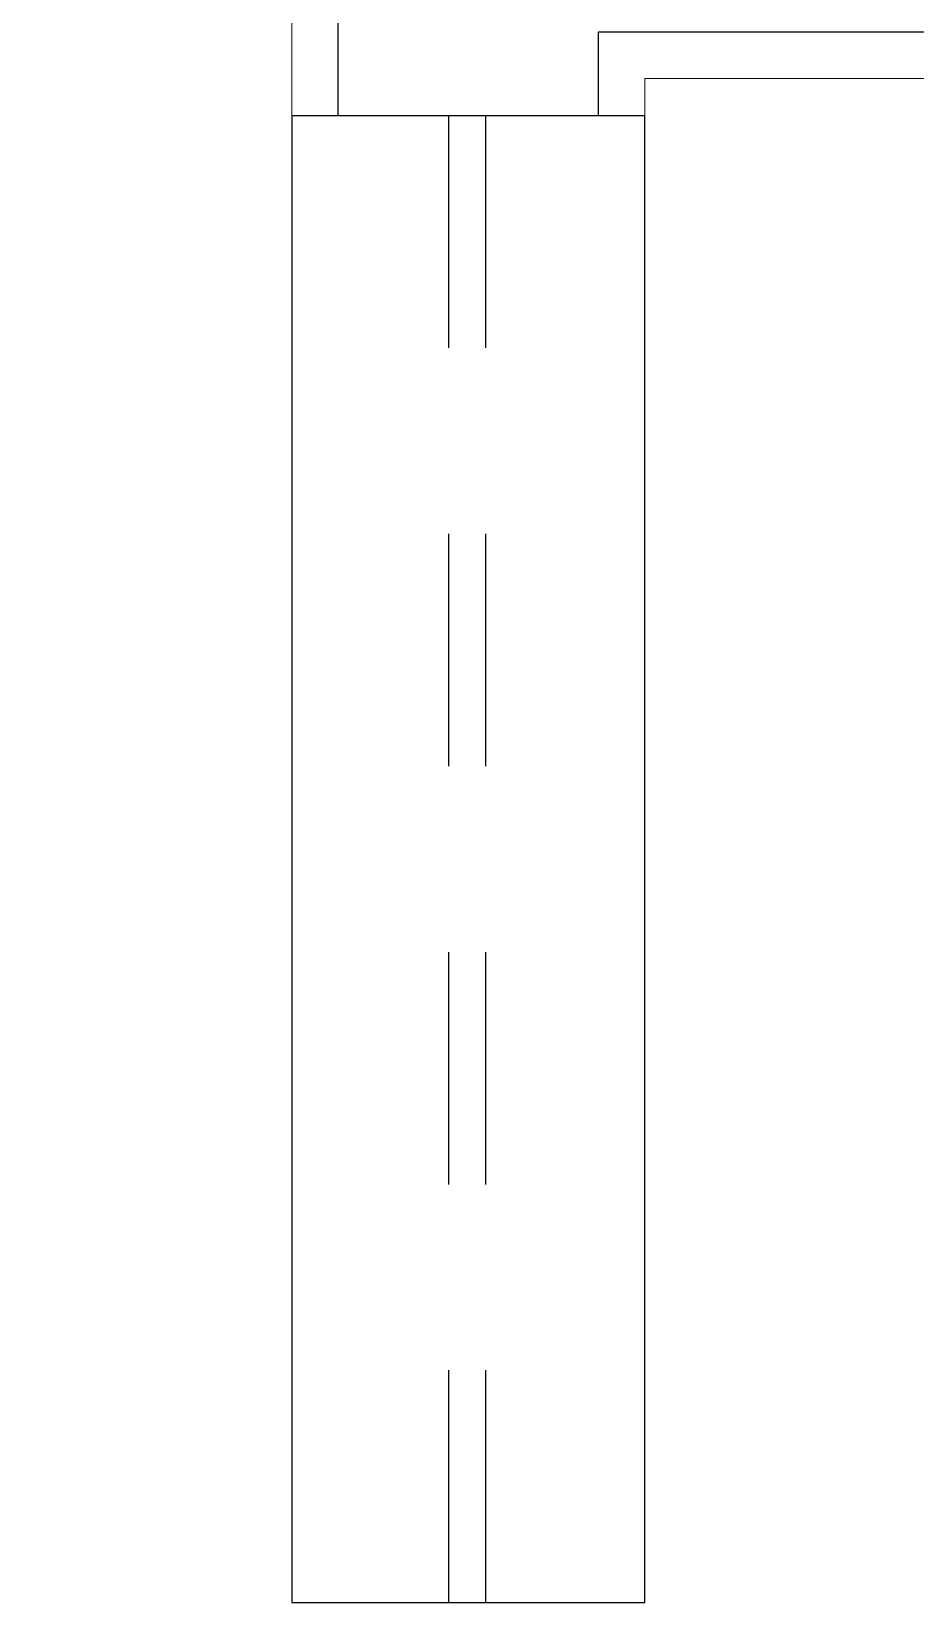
# Model space of a CAD drawing. Header units: millimetres. Extents: x 188.6 to 263.2, y 40.1 to 120.1.
# Drawn here: x 205.119 to 205.595, y 118.144 to 118.99 of the extents above; entities that cross this region are included whole.
import ezdxf

# ---------------------------------------------------------------- set-up
doc = ezdxf.new("R2010")
doc.units = ezdxf.units.MM
doc.linetypes.add('_XREF_APTOS 1003 E 1004$0$HIDDEN2', pattern=[0.1875, 0.125, -0.0625])
for name, color, linetype in [('_XREF_APTOS 1003 E 1004$0$A-MC-ALVENARIA', 7, 'Continuous'), ('_XREF_APTOS 1003 E 1004$0$E-MC-ESQUADRIAS', 2, 'Continuous'), ('_XREF_APTOS 1003 E 1004$0$L-MC-LAYOUT MOLHADO', 4, 'Continuous'), ('_XREF_APTOS 1003 E 1004$0$V-MC-VISTA2', 1, 'Continuous'), ('ARQ', 8, 'Continuous')]:
    doc.layers.add(name, color=color, linetype=linetype)
doc.layers.add('_XREF_APTOS 1003 E 1004$0$R-MC-REBOCO', color=1, linetype='Continuous', lineweight=5)

# ---------------------------------------------------------------- blocks, each defined once
blk = doc.blocks.new('A$C1BFF5DEF')
at = {"layer": '_XREF_APTOS 1003 E 1004$0$A-MC-ALVENARIA', "color": 8}
for p, q in [((6.39533, 9.88999), (6.39533, 10.07499)), ((6.53533, 9.88999), (6.53533, 9.93499)), ((6.53533, 9.93499), (8.72533, 9.93499))]:
    blk.add_line(p, q, dxfattribs=at)
at = {"layer": '_XREF_APTOS 1003 E 1004$0$E-MC-ESQUADRIAS', "color": 8, "linetype": '_XREF_APTOS 1003 E 1004$0$HIDDEN2'}
for p, q in [((6.45483, 9.09), (6.45483, 9.89)), ((6.47483, 9.09), (6.47483, 9.89))]:
    blk.add_line(p, q, dxfattribs=at)
at = {"layer": '_XREF_APTOS 1003 E 1004$0$E-MC-ESQUADRIAS', "color": 8}
blk.add_line((6.56033, 9.09), (6.56033, 9.89), dxfattribs=at)
at = {"layer": '_XREF_APTOS 1003 E 1004$0$L-MC-LAYOUT MOLHADO', "color": 8}
for radius, end in [(66.01292, 97.9664765), (65.98292, 97.9438139)]:
    blk.add_arc((13.4293, -55.54223), radius, 90.0047777, end, dxfattribs=at)
at = {"layer": '_XREF_APTOS 1003 E 1004$0$R-MC-REBOCO', "color": 8}
for p, q in [((6.37033, 9.88999), (6.37033, 10.09999)), ((6.56033, 9.88999), (6.56033, 9.90999)), ((6.56033, 9.90999), (8.6825, 9.90999))]:
    blk.add_line(p, q, dxfattribs=at)
at = {"layer": '_XREF_APTOS 1003 E 1004$0$V-MC-VISTA2', "color": 8}
for p, q in [((6.37033, 9.88999), (6.56033, 9.88999)), ((6.37033, 9.88999), (6.37036, 9.08999)), ((6.37033, 9.08999), (6.56033, 9.09))]:
    blk.add_line(p, q, dxfattribs=at)

msp = doc.modelspace()

# ---------------------------------------------------------------- block references
at = {"layer": 'ARQ'}
msp.add_blockref('A$C1BFF5DEF', (198.88915, 109.05427), dxfattribs=at)

doc.saveas('drawing.dxf')
